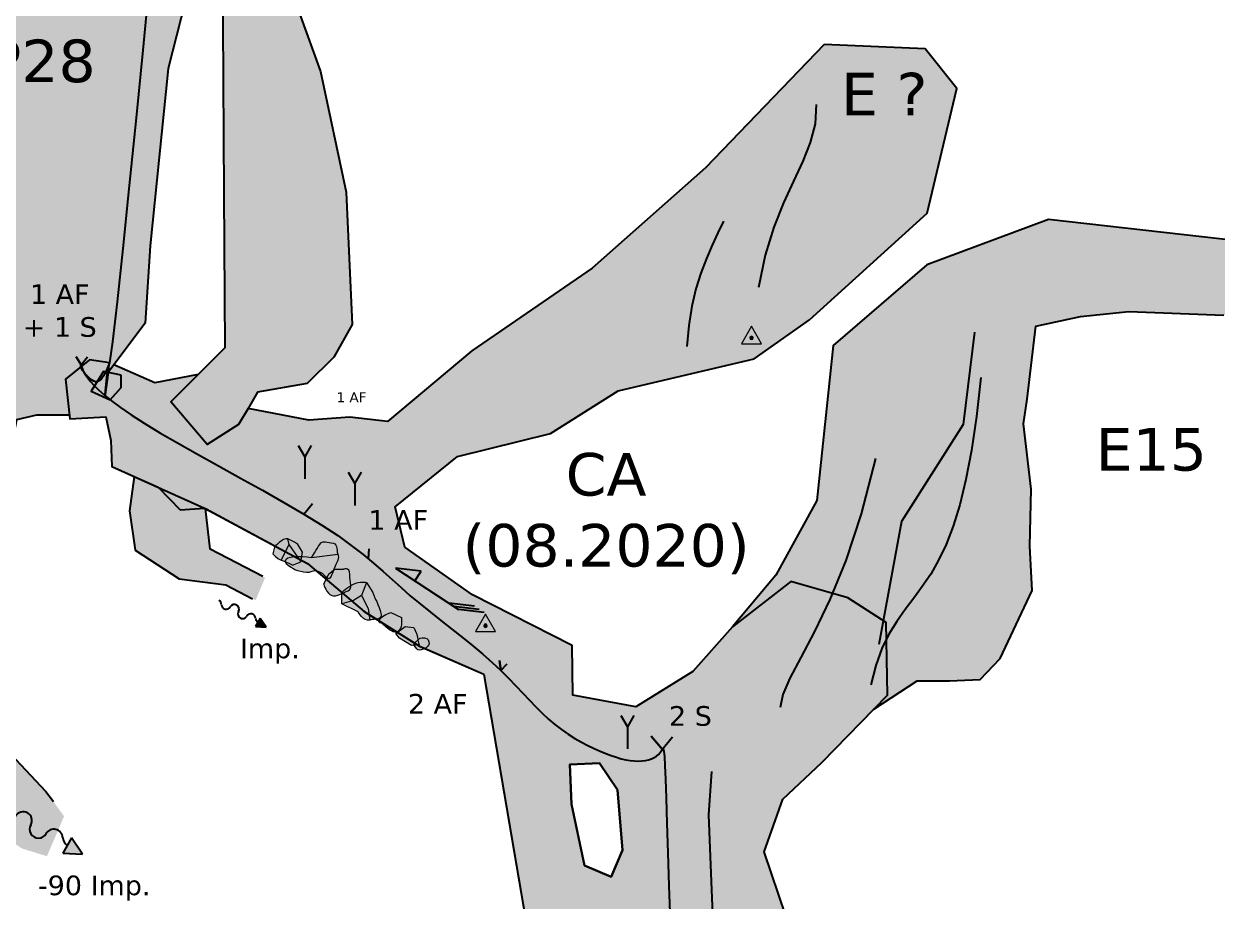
# Model space of a CAD drawing. Header units: metres. Extents: x -1178 to 131, y -250 to 398.
# Drawn here: x -39.07 to -2.65, y -91.82 to -65.03 of the extents above; entities that cross this region are included whole.
import ezdxf

# ---------------------------------------------------------------- set-up
doc = ezdxf.new("R2010")
doc.units = ezdxf.units.M
doc.header["$MEASUREMENT"] = 0
for name, color, linetype in [('Blocs - Actifs', 170, 'Continuous'), ("Blocs - Courant d'air", 204, 'Continuous'), ('Blocs - Echelle', 250, 'Continuous'), ('Topo Dessin - Divers', 92, 'Continuous'), ('Topo Dessin - Galeries', 1, 'Continuous'), ('Topo Dessin - Légendes Grosses', 250, 'Continuous'), ('Topo Dessin - Puits', 248, 'Continuous'), ('Topo Dessin - Spéléothèmes', 26, 'Continuous')]:
    doc.layers.add(name, color=color, linetype=linetype)
doc.layers.add('Topo Dessin - Fond', color=7, linetype='Continuous', true_color=0xdedede)

# ---------------------------------------------------------------- blocks, each defined once
blk = doc.blocks.new('*U146')
at = {"layer": 'Topo Dessin - Spéléothèmes'}
h = blk.add_hatch(color=255, dxfattribs=at)
h.dxf.hatch_style = 2
edge = h.paths.add_edge_path()
edge.add_spline(control_points=[(-0.214, 0.748), (-0.214, 0.748), (-0.856, 0.32), (-0.856, 0.32), (-0.856, 0.32), (-0.963, -0.107), (-0.749, -0.535), (-0.535, -0.963), (-0.214, -1.284), (-0.214, -1.284), (-0.214, -1.284), (0.535, -1.284), (0.535, -1.284), (0.535, -1.284), (1.069, -0.214), (1.069, -0.214), (1.069, -0.214), (1.711, 0.107), (1.604, 0.535), (1.497, 0.963), (1.604, 1.283), (1.284, 1.283), (0.963, 1.283), (0.107, 0.856), (0.107, 0.856), (0.107, 0.856), (-0.214, 0.748), (-0.214, 0.748)], knot_values=[0, 0, 0, 0, 1, 1, 1, 2, 2, 2, 3, 3, 3, 4, 4, 4, 5, 5, 5, 6, 6, 6, 7, 7, 7, 8, 8, 8, 9, 9, 9, 9], degree=3, periodic=0)
at = {"layer": 'Topo Dessin - Spéléothèmes', "lineweight": 5}
for points in [[(-0.856, 0.32), (0, 0), (0.855, 0.428), (1.604, 0.535)], [(0, 0), (0.321, -0.535), (0.535, -1.284)]]:
    blk.add_lwpolyline(points, dxfattribs=at)
at = {"layer": 'Topo Dessin - Spéléothèmes', "lineweight": 9}
blk.add_open_spline([(-0.214, 0.748), (-0.214, 0.748), (-0.856, 0.32), (-0.856, 0.32), (-0.856, 0.32), (-0.963, -0.107), (-0.749, -0.535), (-0.535, -0.963), (-0.214, -1.284), (-0.214, -1.284), (-0.214, -1.284), (0.535, -1.284), (0.535, -1.284), (0.535, -1.284), (1.069, -0.214), (1.069, -0.214), (1.069, -0.214), (1.711, 0.107), (1.604, 0.535), (1.497, 0.963), (1.604, 1.283), (1.284, 1.283), (0.963, 1.283), (0.107, 0.856), (0.107, 0.856), (0.107, 0.856), (-0.214, 0.748), (-0.214, 0.748)], degree=3, knots=[0, 0, 0, 0, 1, 1, 1, 2, 2, 2, 3, 3, 3, 4, 4, 4, 5, 5, 5, 6, 6, 6, 7, 7, 7, 8, 8, 8, 9, 9, 9, 9], dxfattribs=at)
blk = doc.blocks.new('*U143')
at = {"layer": 'Topo Dessin - Spéléothèmes'}
h = blk.add_hatch(color=255, dxfattribs=at)
h.dxf.hatch_style = 2
edge = h.paths.add_edge_path()
edge.add_spline(control_points=[(-0.765, 0.294), (-1.514, 0.401), (-2.476, 0.401), (-2.476, 0.08), (-2.476, -0.241), (-1.941, -0.455), (-1.941, -0.455), (-1.941, -0.455), (-1.942, -0.562), (-1.3, -0.669), (-0.658, -0.775), (-0.765, -0.455), (-0.23, -0.669), (0.304, -0.883), (0.304, -1.524), (0.625, -0.669), (0.946, 0.186), (1.053, 0.187), (0.946, 0.508), (0.839, 0.829), (0.946, 1.257), (0.518, 1.257), (0.091, 1.257), (-0.016, 1.47), (-0.23, 1.149), (-0.444, 0.829), (-0.765, 0.294), (-0.765, 0.294)], knot_values=[0, 0, 0, 0, 1, 1, 1, 2, 2, 2, 3, 3, 3, 4, 4, 4, 5, 5, 5, 6, 6, 6, 7, 7, 7, 8, 8, 8, 9, 9, 9, 9], degree=3, periodic=0)
at = {"layer": 'Topo Dessin - Spéléothèmes', "lineweight": 5}
blk.add_lwpolyline([(-0.765, 0.294), (0.946, 0.508)], dxfattribs=at)
at = {"layer": 'Topo Dessin - Spéléothèmes', "lineweight": 9}
blk.add_open_spline([(-0.765, 0.294), (-1.514, 0.401), (-2.476, 0.401), (-2.476, 0.08), (-2.476, -0.241), (-1.941, -0.455), (-1.941, -0.455), (-1.941, -0.455), (-1.942, -0.562), (-1.3, -0.669), (-0.658, -0.775), (-0.765, -0.455), (-0.23, -0.669), (0.304, -0.883), (0.304, -1.524), (0.625, -0.669), (0.946, 0.186), (1.053, 0.187), (0.946, 0.508), (0.839, 0.829), (0.946, 1.257), (0.518, 1.257), (0.091, 1.257), (-0.016, 1.47), (-0.23, 1.149), (-0.444, 0.829), (-0.765, 0.294), (-0.765, 0.294)], degree=3, knots=[0, 0, 0, 0, 1, 1, 1, 2, 2, 2, 3, 3, 3, 4, 4, 4, 5, 5, 5, 6, 6, 6, 7, 7, 7, 8, 8, 8, 9, 9, 9, 9], dxfattribs=at)
blk = doc.blocks.new('*U141')
at = {"layer": 'Topo Dessin - Spéléothèmes'}
h = blk.add_hatch(color=255, dxfattribs=at)
h.dxf.hatch_style = 2
edge = h.paths.add_edge_path()
edge.add_spline(control_points=[(-0.928, -0.162), (-0.928, -0.162), (-0.393, 0.479), (-0.073, 0.372), (0.248, 0.266), (0.569, 0.051), (0.569, 0.051), (0.569, 0.051), (0.89, -0.483), (0.89, -0.483), (0.89, -0.483), (0.783, -1.125), (0.783, -1.125), (0.783, -1.125), (0.248, -1.339), (0.248, -1.339), (0.248, -1.339), (-0.179, -1.125), (-0.5, -1.018), (-0.821, -0.911), (-1.035, -0.59), (-1.035, -0.59), (-1.035, -0.59), (-0.928, -0.162), (-0.928, -0.162)], knot_values=[0, 0, 0, 0, 1, 1, 1, 2, 2, 2, 3, 3, 3, 4, 4, 4, 5, 5, 5, 6, 6, 6, 7, 7, 7, 8, 8, 8, 8], degree=3, periodic=0)
at = {"layer": 'Topo Dessin - Spéléothèmes', "lineweight": 5}
for points in [[(0, 0), (-0.5, -1.018)], [(-0.094, 0.378), (0, 0), (0.783, -1.125)]]:
    blk.add_lwpolyline(points, dxfattribs=at)
at = {"layer": 'Topo Dessin - Spéléothèmes', "lineweight": 9}
blk.add_open_spline([(-0.928, -0.162), (-0.928, -0.162), (-0.393, 0.479), (-0.073, 0.372), (0.248, 0.266), (0.569, 0.051), (0.569, 0.051), (0.569, 0.051), (0.89, -0.483), (0.89, -0.483), (0.89, -0.483), (0.783, -1.125), (0.783, -1.125), (0.783, -1.125), (0.248, -1.339), (0.248, -1.339), (0.248, -1.339), (-0.179, -1.125), (-0.5, -1.018), (-0.821, -0.911), (-1.035, -0.59), (-1.035, -0.59), (-1.035, -0.59), (-0.928, -0.162), (-0.928, -0.162)], degree=3, knots=[0, 0, 0, 0, 1, 1, 1, 2, 2, 2, 3, 3, 3, 4, 4, 4, 5, 5, 5, 6, 6, 6, 7, 7, 7, 8, 8, 8, 8], dxfattribs=at)
blk = doc.blocks.new('Pierre 020')
at = {"layer": 'Topo Dessin - Spéléothèmes'}
h = blk.add_hatch(color=255, dxfattribs=at)
h.dxf.hatch_style = 2
edge = h.paths.add_edge_path()
edge.add_spline(control_points=[(-0.314, 0.78), (-0.421, 0.886), (0.336, 0.866), (0.336, 0.866), (0.336, 0.866), (0.764, 1.079), (0.764, 0.545), (0.764, 0.01), (0.977, -0.417), (0.657, -0.525), (0.336, -0.632), (-0.092, -0.953), (-0.413, -0.846), (-0.734, -0.738), (-0.948, -0.097), (-0.948, -0.097), (-0.948, -0.097), (-0.627, 0.545), (-0.627, 0.545), (-0.627, 0.545), (-0.314, 0.78), (-0.314, 0.78)], knot_values=[0, 0, 0, 0, 1, 1, 1, 2, 2, 2, 3, 3, 3, 4, 4, 4, 5, 5, 5, 6, 6, 6, 7, 7, 7, 7], degree=3, periodic=0)
at = {"layer": 'Topo Dessin - Spéléothèmes', "lineweight": 9}
blk.add_open_spline([(-0.314, 0.78), (-0.421, 0.886), (0.336, 0.866), (0.336, 0.866), (0.336, 0.866), (0.764, 1.079), (0.764, 0.545), (0.764, 0.01), (0.977, -0.417), (0.657, -0.525), (0.336, -0.632), (-0.092, -0.953), (-0.413, -0.846), (-0.734, -0.738), (-0.948, -0.097), (-0.948, -0.097), (-0.948, -0.097), (-0.627, 0.545), (-0.627, 0.545), (-0.627, 0.545), (-0.314, 0.78), (-0.314, 0.78)], degree=3, knots=[0, 0, 0, 0, 1, 1, 1, 2, 2, 2, 3, 3, 3, 4, 4, 4, 5, 5, 5, 6, 6, 6, 7, 7, 7, 7], dxfattribs=at)
blk = doc.blocks.new('Pierre 022')
at = {"layer": 'Topo Dessin - Spéléothèmes'}
h = blk.add_hatch(color=255, dxfattribs=at)
h.dxf.hatch_style = 2
edge = h.paths.add_edge_path()
edge.add_spline(control_points=[(-0.664, 0.182), (-0.878, -0.887), (-0.45, -0.781), (-0.45, -0.781), (-0.45, -0.781), (-0.45, -0.674), (-0.022, -0.567), (0.406, -0.46), (0.726, -0.246), (0.619, 0.075), (0.513, 0.395), (-0.022, 0.61), (-0.022, 0.61), (-0.022, 0.61), (-0.664, 0.182), (-0.664, 0.182)], knot_values=[0, 0, 0, 0, 1, 1, 1, 2, 2, 2, 3, 3, 3, 4, 4, 4, 5, 5, 5, 5], degree=3, periodic=0)
at = {"layer": 'Topo Dessin - Spéléothèmes', "lineweight": 9}
blk.add_open_spline([(-0.664, 0.182), (-0.878, -0.887), (-0.45, -0.781), (-0.45, -0.781), (-0.45, -0.781), (-0.45, -0.674), (-0.022, -0.567), (0.406, -0.46), (0.726, -0.246), (0.619, 0.075), (0.513, 0.395), (-0.022, 0.61), (-0.022, 0.61), (-0.022, 0.61), (-0.664, 0.182), (-0.664, 0.182)], degree=3, knots=[0, 0, 0, 0, 1, 1, 1, 2, 2, 2, 3, 3, 3, 4, 4, 4, 5, 5, 5, 5], dxfattribs=at)
blk = doc.blocks.new('Pierre 017')
at = {"layer": 'Topo Dessin - Spéléothèmes'}
h = blk.add_hatch(color=255, dxfattribs=at)
h.dxf.hatch_style = 2
edge = h.paths.add_edge_path()
edge.add_spline(control_points=[(-0.176, 0.611), (-0.176, 0.611), (-0.711, -0.138), (-0.711, -0.138), (-0.711, -0.138), (-0.711, -0.673), (-0.711, -0.673), (-0.711, -0.673), (-0.497, -0.566), (-0.176, -0.566), (0.145, -0.566), (0.466, -0.352), (0.466, -0.352), (0.466, -0.352), (0.572, 0.183), (0.572, 0.183), (0.572, 0.183), (0.145, 0.824), (0.145, 0.824), (0.145, 0.824), (-0.176, 0.611), (-0.176, 0.611)], knot_values=[0, 0, 0, 0, 1, 1, 1, 2, 2, 2, 3, 3, 3, 4, 4, 4, 5, 5, 5, 6, 6, 6, 7, 7, 7, 7], degree=3, periodic=0)
at = {"layer": 'Topo Dessin - Spéléothèmes', "lineweight": 9}
blk.add_open_spline([(-0.176, 0.611), (-0.176, 0.611), (-0.711, -0.138), (-0.711, -0.138), (-0.711, -0.138), (-0.711, -0.673), (-0.711, -0.673), (-0.711, -0.673), (-0.497, -0.566), (-0.176, -0.566), (0.145, -0.566), (0.466, -0.352), (0.466, -0.352), (0.466, -0.352), (0.572, 0.183), (0.572, 0.183), (0.572, 0.183), (0.145, 0.824), (0.145, 0.824), (0.145, 0.824), (-0.176, 0.611), (-0.176, 0.611)], degree=3, knots=[0, 0, 0, 0, 1, 1, 1, 2, 2, 2, 3, 3, 3, 4, 4, 4, 5, 5, 5, 6, 6, 6, 7, 7, 7, 7], dxfattribs=at)
blk = doc.blocks.new('Pierre 013')
at = {"layer": 'Topo Dessin - Spéléothèmes'}
h = blk.add_hatch(color=255, dxfattribs=at)
h.dxf.hatch_style = 2
edge = h.paths.add_edge_path()
edge.add_spline(control_points=[(-0.38, 0.71), (-0.38, 0.71), (-1.02, 0.07), (-1.02, 0.07), (-1.02, 0.07), (-1.24, -0.15), (-0.92, -0.47), (-0.6, -0.79), (-0.6, -0.9), (-0.17, -0.79), (0.26, -0.68), (0.47, -0.68), (0.69, -0.36), (0.9, -0.04), (0.9, -0.04), (0.9, -0.04), (0.9, -0.04), (0.9, 0.49), (0.58, 0.71), (0.26, 0.92), (-0.38, 0.71), (-0.38, 0.71)], knot_values=[0, 0, 0, 0, 1, 1, 1, 2, 2, 2, 3, 3, 3, 4, 4, 4, 5, 5, 5, 6, 6, 6, 7, 7, 7, 7], degree=3, periodic=0)
at = {"layer": 'Topo Dessin - Spéléothèmes', "lineweight": 9}
blk.add_open_spline([(-0.38, 0.71), (-0.38, 0.71), (-1.02, 0.07), (-1.02, 0.07), (-1.02, 0.07), (-1.24, -0.15), (-0.92, -0.47), (-0.6, -0.79), (-0.6, -0.9), (-0.17, -0.79), (0.26, -0.68), (0.47, -0.68), (0.69, -0.36), (0.9, -0.04), (0.9, -0.04), (0.9, -0.04), (0.9, -0.04), (0.9, 0.49), (0.58, 0.71), (0.26, 0.92), (-0.38, 0.71), (-0.38, 0.71)], degree=3, knots=[0, 0, 0, 0, 1, 1, 1, 2, 2, 2, 3, 3, 3, 4, 4, 4, 5, 5, 5, 6, 6, 6, 7, 7, 7, 7], dxfattribs=at)
blk = doc.blocks.new('*U149')
at = {"layer": 'Blocs - Actifs'}
h = blk.add_hatch(color=256, dxfattribs=at)
h.dxf.hatch_style = 1
h.paths.add_polyline_path([(4.73, -1), (6.73, 0), (4.73, 1)])
for p, q in [((6.73, 0), (4.73, 1)), ((4.73, 1), (4.73, -1)), ((4.73, -1), (6.73, 0))]:
    blk.add_line(p, q, dxfattribs=at)
for centre, radius, start, end in [((4.94, 1.35), 1.36, 217.1795, 261.2635), ((-4.73, -1), 1, 28.4711, 90.005)]:
    blk.add_arc(centre, radius, start, end, dxfattribs=at)
for centre, major_axis, ratio, start_param, end_param in [((-1, 0), (0, -1), 0.999831, 7.853982, 10.99523), ((3, 0), (0, -1), 0.999914, 2.121384, 4.712733), ((-3, 0), (0, 1), 1, 8.404856, 10.995574), ((1, 0), (1, 0), 0.999967, 3.141363, 6.283185)]:
    blk.add_ellipse(centre, major_axis=major_axis, ratio=ratio, start_param=start_param, end_param=end_param, dxfattribs=at)
blk = doc.blocks.new('*U150')
at = {"layer": 'Blocs - Actifs'}
h = blk.add_hatch(color=256, dxfattribs=at)
h.dxf.hatch_style = 1
h.paths.add_polyline_path([(4.73, -1), (6.73, 0), (4.73, 1)])
for p, q in [((6.73, 0), (4.73, 1)), ((4.73, 1), (4.73, -1)), ((4.73, -1), (6.73, 0))]:
    blk.add_line(p, q, dxfattribs=at)
for centre, radius, start, end in [((4.94, 1.35), 1.36, 217.1795, 261.2635), ((-4.73, -1), 1, 28.4711, 90.005)]:
    blk.add_arc(centre, radius, start, end, dxfattribs=at)
for centre, major_axis, ratio, start_param, end_param in [((-1, 0), (0, -1), 0.999831, 7.853982, 10.99523), ((3, 0), (0, -1), 0.999914, 2.121384, 4.712733), ((-3, 0), (0, 1), 1, 8.404856, 10.995574), ((1, 0), (1, 0), 0.999967, 3.141363, 6.283185)]:
    blk.add_ellipse(centre, major_axis=major_axis, ratio=ratio, start_param=start_param, end_param=end_param, dxfattribs=at)
blk = doc.blocks.new('CA 003')
at = {"layer": "Blocs - Courant d'air"}
h = blk.add_hatch(color=256, dxfattribs=at)
h.dxf.hatch_style = 1
h.paths.add_polyline_path([(1, 0.5), (0, 0), (1, 0)])
for p, q in [((1, 0.5), (0, 0)), ((0, 0), (3.25, 0)), ((0, 0), (1, 0)), ((1, 0), (1, 0.5)), ((3.75, 0.5), (2.75, 0)), ((3, 0), (4, 0.5)), ((4.25, 0.5), (3.25, 0))]:
    blk.add_line(p, q, dxfattribs=at)
blk = doc.blocks.new('*U156')
at = {"layer": 'Topo Dessin - Divers'}
h = blk.add_hatch(color=256, dxfattribs=at)
h.dxf.hatch_style = 2
edge = h.paths.add_edge_path()
edge.add_spline(control_points=[(0.25, 0), (0.25, -0.14), (0.14, -0.25), (0, -0.25), (-0.14, -0.25), (-0.25, -0.14), (-0.25, 0), (-0.25, 0.14), (-0.14, 0.25), (0, 0.25), (0.14, 0.25), (0.25, 0.14), (0.25, 0)], knot_values=[0, 0, 0, 0, 1, 1, 1, 2, 2, 2, 3, 3, 3, 4, 4, 4, 4], degree=3, periodic=0)
at = {"layer": 'Topo Dessin - Divers', "lineweight": 5}
blk.add_lwpolyline([(-1.5, -0.87), (1.5, -0.87), (0, 1.73), (-1.5, -0.87)], dxfattribs=at)
blk.add_open_spline([(0.25, 0), (0.25, -0.14), (0.14, -0.25), (0, -0.25), (-0.14, -0.25), (-0.25, -0.14), (-0.25, 0), (-0.25, 0.14), (-0.14, 0.25), (0, 0.25), (0.14, 0.25), (0.25, 0.14), (0.25, 0)], degree=3, knots=[0, 0, 0, 0, 1, 1, 1, 2, 2, 2, 3, 3, 3, 4, 4, 4, 4], dxfattribs=at)
blk = doc.blocks.new('*U160')
at = {"layer": 'Topo Dessin - Divers'}
h = blk.add_hatch(color=256, dxfattribs=at)
h.dxf.hatch_style = 2
edge = h.paths.add_edge_path()
edge.add_spline(control_points=[(0.25, 0), (0.25, -0.14), (0.14, -0.25), (0, -0.25), (-0.14, -0.25), (-0.25, -0.14), (-0.25, 0), (-0.25, 0.14), (-0.14, 0.25), (0, 0.25), (0.14, 0.25), (0.25, 0.14), (0.25, 0)], knot_values=[0, 0, 0, 0, 1, 1, 1, 2, 2, 2, 3, 3, 3, 4, 4, 4, 4], degree=3, periodic=0)
at = {"layer": 'Topo Dessin - Divers', "lineweight": 5}
blk.add_lwpolyline([(-1.5, -0.87), (1.5, -0.87), (0, 1.73), (-1.5, -0.87)], dxfattribs=at)
blk.add_open_spline([(0.25, 0), (0.25, -0.14), (0.14, -0.25), (0, -0.25), (-0.14, -0.25), (-0.25, -0.14), (-0.25, 0), (-0.25, 0.14), (-0.14, 0.25), (0, 0.25), (0.14, 0.25), (0.25, 0.14), (0.25, 0)], degree=3, knots=[0, 0, 0, 0, 1, 1, 1, 2, 2, 2, 3, 3, 3, 4, 4, 4, 4], dxfattribs=at)
blk = doc.blocks.new('*U161')
at = {"layer": 'Topo Dessin - Spéléothèmes'}
for p, q in [((-0.8, 1.38), (0, 0)), ((0.79, 1.38), (0, 0.01)), ((0, 0), (0, -2.68))]:
    blk.add_line(p, q, dxfattribs=at)
blk = doc.blocks.new('*U162')
at = {"layer": 'Topo Dessin - Spéléothèmes'}
for p, q in [((-0.8, 1.38), (0, 0)), ((0.79, 1.38), (0, 0.01)), ((0, 0), (0, -2.68))]:
    blk.add_line(p, q, dxfattribs=at)
blk = doc.blocks.new('*U163')
at = {"layer": 'Topo Dessin - Spéléothèmes'}
for p, q in [((-0.8, 1.38), (0, 0)), ((0.79, 1.38), (0, 0.01)), ((0, 0), (0, -2.68))]:
    blk.add_line(p, q, dxfattribs=at)

msp = doc.modelspace()

# ---------------------------------------------------------------- hatches: boundary and pattern name
at = {"layer": 'Topo Dessin - Fond'}
h = msp.add_hatch(color=256, dxfattribs=at)
h.dxf.hatch_style = 1
h.paths.add_polyline_path([(-31.585, -58.944), (-31.465, -57.213), (-31.32, -55.941), (-30.556, -55.505), (-28.045, -55.518), (-25.827, -54.592), (-24.827, -53.883), (-24.845, -51.975), (-24.7, -50.176), (-24.591, -49.249), (-24.172, -48.631), (-23.391, -47.431), (-23.045, -46.723), (-23.179, -46.293), (-23.644, -46.206), (-24.343, -46.875), (-25.564, -48.416), (-27.775, -48.939), (-29.957, -49.753), (-31.79, -52.341), (-32.284, -55.743), (-33.04, -55.918), (-33.768, -53.417), (-34.262, -49.317), (-36.502, -49.463), (-36.298, -51.614), (-36.938, -56.412), (-37.084, -59.853), (-37.956, -65.668), (-40.778, -72.356), (-42.96, -73.752), (-44.734, -73.054), (-45.432, -70.757), (-43.716, -67.675), (-44.182, -62.383), (-48.254, -62.586), (-48.487, -64.912), (-49.65, -72.589), (-49.447, -80.477), (-47.265, -83.559), (-46.131, -83.123), (-46.713, -80.767), (-45.142, -81.872), (-44.298, -83.733), (-42.495, -86.292), (-41.593, -88.589), (-39.12, -90.217), (-38.364, -90.45), (-37.84, -89.229), (-38.393, -88.473), (-39.324, -87.484), (-40.458, -86.292), (-40.604, -85.565), (-40.255, -82.134), (-39.293, -77.123), (-38.682, -76.977), (-36.646, -76.977), (-36.529, -75.727), (-35.367, -74.168), (-35.209, -71.806), (-34.667, -66.393), (-33.766, -62.875), (-33.3, -60.083), (-33.009, -60.171), (-32.98, -64.997), (-32.951, -70.202), (-32.922, -74.913), (-34.58, -76.57), (-33.475, -77.879), (-32.515, -77.268), (-31.933, -76.279), (-30.42, -76.018), (-29.606, -75.204), (-29.044, -74.214), (-29.226, -70.167), (-30.01, -66.485), (-31.293, -62.933)])
h = msp.add_hatch(color=256, dxfattribs=at)
h.dxf.hatch_style = 1
h.paths.add_polyline_path([(-36.938, -56.412), (-37.056, -59.208), (-36.462, -60.775), (-36.415, -67.141), (-37.492, -70.044), (-39.646, -72.056), (-40.864, -73.273), (-40.979, -72.485), (-42.96, -73.752), (-44.734, -73.054), (-45.432, -70.757), (-43.716, -67.675), (-44.182, -62.383), (-48.254, -62.586), (-48.487, -64.912), (-49.65, -72.589), (-49.447, -80.477), (-47.265, -83.559), (-46.131, -83.123), (-46.713, -80.767), (-45.142, -81.872), (-44.298, -83.733), (-42.495, -86.292), (-41.593, -88.589), (-39.12, -90.217), (-38.364, -90.45), (-37.84, -89.229), (-38.393, -88.473), (-39.324, -87.484), (-40.458, -86.292), (-40.604, -85.565), (-40.255, -82.134), (-39.293, -77.123), (-38.682, -76.977), (-36.646, -76.977), (-36.529, -75.727), (-35.367, -74.168), (-35.209, -71.806), (-34.667, -66.393), (-33.766, -62.875), (-33.3, -60.083), (-33.009, -60.171), (-32.98, -64.997), (-32.951, -70.202), (-32.922, -74.913), (-34.58, -76.57), (-33.475, -77.879), (-32.515, -77.268), (-31.933, -76.279), (-30.42, -76.018), (-29.606, -75.204), (-29.044, -74.214), (-29.226, -70.167), (-30.01, -66.485), (-31.293, -62.933), (-31.585, -58.944), (-31.465, -57.213), (-31.32, -55.941), (-30.556, -55.505), (-28.045, -55.518), (-25.827, -54.592), (-24.827, -53.883), (-24.845, -51.975), (-24.7, -50.176), (-24.591, -49.249), (-24.172, -48.631), (-23.391, -47.431), (-23.045, -46.723), (-23.179, -46.293), (-23.644, -46.206), (-24.343, -46.875), (-25.564, -48.416), (-27.775, -48.939), (-29.957, -49.753), (-31.79, -52.341), (-32.284, -55.743), (-33.04, -55.918), (-33.768, -53.417), (-34.262, -49.317), (-36.502, -49.463), (-36.298, -51.614)])
h = msp.add_hatch(color=256, dxfattribs=at)
h.dxf.hatch_style = 1
h.paths.add_polyline_path([(-37.492, -58.06), (-38.101, -55.158), (-38.85, -52.49), (-38.816, -50.493), (-42.914, -49.819), (-43.205, -52.256), (-41.332, -59.464), (-41.473, -69.107), (-40.979, -72.485), (-40.778, -72.356), (-37.956, -65.668), (-37.084, -59.853), (-37.056, -59.208)])
h = msp.add_hatch(color=256, dxfattribs=at)
h.dxf.hatch_style = 1
h.paths.add_polyline_path([(9.611, -65.419), (10.97, -64.928), (14.028, -63.834), (16.633, -63.532), (19.918, -63.155), (21.692, -62.249), (21.541, -60.551), (20.56, -59.155), (17.615, -59.57), (12.707, -59.57), (9.044, -59.834), (7.194, -60.174), (6.401, -62.551), (5.722, -64.664), (2.739, -64.89), (0.677, -64.738), (-0.75, -64.52), (-2.347, -65.221), (-1.792, -67.381), (2.346, -67.591), (5.902, -68.001), (4.891, -71.607), (2.89, -71.682), (-0.772, -71.795), (-7.795, -71.003), (-11.503, -72.391), (-14.365, -74.851), (-14.861, -79.587), (-16.117, -81.867), (-17.441, -83.443), (-15.656, -82.056), (-13.918, -82.56), (-12.75, -83.308), (-12.705, -85.535), (-13.125, -85.964), (-11.801, -85.094), (-10.819, -85.094), (-9.875, -85.056), (-9.271, -84.414), (-8.289, -82.339), (-8.365, -80.981), (-8.327, -79.245), (-8.554, -77.245), (-8.44, -76.491), (-8.176, -74.265), (-6.817, -73.963), (-5.344, -73.812), (-2.437, -73.925), (-0.927, -73.548), (7.87, -73.435), (8.814, -72.416), (9.532, -71.397), (9.683, -69.699), (9.683, -68.115)])
h = msp.add_hatch(color=256, dxfattribs=at)
h.dxf.hatch_style = 1
h.paths.add_polyline_path([(-6.623, -113.14), (-5.667, -108.588), (-5.442, -104.598), (-5.296, -101.423), (-5.274, -100.945), (-8.591, -100.72), (-9.659, -105.216), (-10.502, -110.386), (-11.458, -111.06), (-11.964, -108.026), (-12.695, -103.699), (-11.008, -98.023), (-10.945, -95.885), (-10.921, -95.072), (-11.956, -94.764), (-12.725, -97.568), (-12.835, -98.801), (-14.091, -98.251), (-14.996, -94.629), (-15.811, -92.273), (-16.472, -90.313), (-15.899, -88.706), (-14.709, -87.583), (-13.125, -85.964), (-12.705, -85.535), (-12.75, -83.308), (-13.918, -82.56), (-15.656, -82.056), (-17.441, -83.443), (-18.652, -84.808), (-20.393, -85.887), (-22.309, -85.535), (-22.334, -84.01), (-25.374, -82.469), (-27.444, -81.015), (-27.731, -79.782), (-25.836, -78.241), (-22.995, -77.536), (-20.924, -76.237), (-16.782, -75.26), (-15.086, -74.071), (-11.495, -70.812), (-10.592, -67.003), (-11.561, -65.792), (-14.645, -65.66), (-18.258, -69.425), (-21.717, -72.486), (-25.396, -75.018), (-27.973, -77.176), (-29.119, -77.044), (-30.37, -77.13), (-32.224, -76.774), (-32.515, -77.268), (-33.475, -77.879), (-34.58, -76.57), (-33.751, -75.741), (-35.069, -75.997), (-36.318, -75.444), (-36.49, -75.674), (-36.102, -75.757), (-36.102, -76.136), (-36.438, -76.516), (-37.014, -76.245), (-36.639, -75.643), (-36.492, -75.674), (-36.452, -75.384), (-37.068, -75.294), (-37.799, -75.877), (-37.66, -77.094), (-36.562, -77.028), (-36.409, -77.753), (-36.387, -78.543), (-35.696, -78.853), (-33.524, -79.83), (-33.524, -79.833), (-31.45, -80.948), (-30.413, -81.507), (-28.678, -82.978), (-26.987, -84.031), (-25.032, -84.887), (-23.949, -91.225), (-23.133, -95.998), (-22.696, -101.599), (-19.096, -103.071), (-18.951, -104.779), (-17.167, -104.856), (-16.257, -114.04), (-15.156, -118.817), (-12.635, -119.447), (-12.365, -121.16), (-12.145, -122.553), (-10.917, -124.365), (-10.888, -125.643), (-10.568, -127.009), (-9.929, -128.025), (-8.546, -128.211), (-8.31, -130.392), (-6.004, -131.123), (-5.217, -129.212), (-5.698, -127.804), (-5.679, -127.812), (-5.684, -127.799), (-6.904, -124.098)])
h.paths.add_polyline_path([(-21.143, -91.083), (-21.958, -90.731), (-22.355, -88.859), (-22.399, -87.648), (-21.496, -87.604), (-20.945, -88.419), (-20.791, -90.268)], flags=16)
h = msp.add_hatch(color=256, dxfattribs=at)
h.dxf.hatch_style = 1
h.paths.add_polyline_path([(-36.102, -75.757), (-36.639, -75.643), (-37.014, -76.245), (-36.438, -76.516), (-36.102, -76.136)])
h = msp.add_hatch(color=256, dxfattribs=at)
h.dxf.hatch_style = 1
h.paths.add_polyline_path([(-34.326, -81.982), (-32.906, -82.163), (-31.996, -82.636), (-31.705, -81.945), (-33.38, -81.072), (-33.524, -79.833), (-33.554, -79.816), (-35.696, -78.853), (-35.84, -79.904), (-35.673, -81.108)])

# ---------------------------------------------------------------- linework, layer by layer
at = {"layer": 'Topo Dessin - Divers'}
for p, q in [((-37.322, -75.448), (-37.468, -75.203)), ((-37.468, -75.203), (-37.322, -75.448)), ((-37.322, -75.448), (-37.124, -75.203)), ((-30.523, -80.002), (-30.254, -79.676)), ((-28.552, -81.367), (-28.526, -81.063)), ((-24.514, -84.777), (-24.549, -84.47)), ((-24.549, -84.47), (-24.514, -84.777)), ((-24.514, -84.777), (-24.312, -84.577)), ((-19.576, -87.187), (-19.923, -86.781)), ((-19.923, -86.781), (-19.576, -87.187)), ((-19.591, -87.205), (-19.27, -86.8))]:
    msp.add_line(p, q, dxfattribs=at)
for points in [[(-35.253, -63.896), (-35.44, -65.83), (-35.644, -67.9), (-35.85, -69.966), (-36.047, -71.887), (-36.222, -73.524), (-36.361, -74.736), (-36.452, -75.384)], [(-36.452, -75.384), (-36.546, -75.605), (-36.63, -75.765), (-36.703, -75.873), (-36.769, -75.936), (-36.827, -75.963), (-36.881, -75.963), (-36.931, -75.943), (-36.979, -75.912), (-37.026, -75.877), (-37.072, -75.839), (-37.116, -75.8), (-37.157, -75.76), (-37.195, -75.72), (-37.229, -75.679), (-37.258, -75.639), (-37.282, -75.601), (-37.3, -75.564), (-37.313, -75.531), (-37.321, -75.502), (-37.326, -75.478), (-37.327, -75.46), (-37.326, -75.45), (-37.322, -75.448), (-37.318, -75.456), (-37.313, -75.476), (-37.305, -75.506), (-37.291, -75.548), (-37.268, -75.602), (-37.233, -75.669), (-37.184, -75.749), (-37.119, -75.843), (-37.033, -75.95), (-36.924, -76.072), (-36.786, -76.21), (-36.61, -76.367), (-36.39, -76.546), (-36.119, -76.747), (-35.788, -76.974), (-35.392, -77.229), (-34.922, -77.515), (-34.376, -77.83), (-33.77, -78.171), (-33.123, -78.53), (-32.455, -78.9), (-31.785, -79.273), (-31.135, -79.643), (-30.523, -80.002), (-29.969, -80.343), (-29.489, -80.66), (-29.074, -80.957), (-28.712, -81.235), (-28.392, -81.499), (-28.1, -81.754), (-27.825, -82.002), (-27.553, -82.247), (-27.272, -82.493), (-26.974, -82.744), (-26.66, -82.998), (-26.336, -83.255), (-26.009, -83.512), (-25.683, -83.77), (-25.366, -84.027), (-25.061, -84.281), (-24.776, -84.531), (-24.514, -84.777), (-24.272, -85.017), (-24.049, -85.249), (-23.838, -85.473), (-23.638, -85.688), (-23.444, -85.892), (-23.251, -86.085), (-23.058, -86.265), (-22.86, -86.431), (-22.658, -86.583), (-22.455, -86.723), (-22.253, -86.85), (-22.052, -86.965), (-21.855, -87.069), (-21.664, -87.162), (-21.48, -87.243), (-21.306, -87.315), (-21.141, -87.377), (-20.984, -87.429), (-20.835, -87.471), (-20.695, -87.503), (-20.562, -87.526), (-20.436, -87.54), (-20.317, -87.544), (-20.204, -87.54), (-20.098, -87.527), (-20, -87.505), (-19.911, -87.476), (-19.83, -87.438), (-19.758, -87.394), (-19.697, -87.342), (-19.646, -87.284), (-19.606, -87.223), (-19.576, -87.18), (-19.552, -87.18), (-19.533, -87.247), (-19.518, -87.406), (-19.503, -87.681), (-19.486, -88.097), (-19.466, -88.678), (-19.441, -89.437), (-19.412, -90.344), (-19.379, -91.356), (-19.343, -92.43)]]:
    msp.add_lwpolyline(points, dxfattribs=at)
at = {"layer": 'Topo Dessin - Fond'}
for points in [[(-15.811, -92.273), (-16.472, -90.313), (-15.899, -88.706), (-14.709, -87.583), (-12.705, -85.535), (-12.75, -83.308), (-13.918, -82.56), (-15.656, -82.056), (-17.441, -83.443), (-18.652, -84.808), (-20.393, -85.887), (-22.309, -85.535), (-22.334, -84.01), (-25.374, -82.469), (-27.444, -81.015), (-27.731, -79.782), (-25.836, -78.241), (-22.995, -77.536), (-20.924, -76.237), (-16.782, -75.26), (-15.086, -74.071), (-11.495, -70.812), (-10.592, -67.003), (-11.561, -65.792), (-14.645, -65.66), (-18.258, -69.425), (-21.717, -72.486), (-25.396, -75.018), (-27.973, -77.176), (-29.119, -77.044), (-30.37, -77.13), (-32.224, -76.774), (-32.515, -77.268), (-33.475, -77.879), (-34.58, -76.57), (-33.751, -75.741), (-35.069, -75.997), (-36.318, -75.444), (-36.493, -75.678), (-36.587, -76.352), (-36.529, -75.727), (-36.493, -75.678), (-36.452, -75.384), (-37.068, -75.294), (-37.799, -75.877), (-37.66, -77.094), (-36.562, -77.028), (-36.409, -77.753), (-36.387, -78.543), (-33.554, -79.816), (-30.413, -81.507), (-30.413, -81.507), (-28.678, -82.978), (-26.987, -84.031), (-25.032, -84.887), (-23.133, -95.998)], [(-15.811, -92.273), (-16.472, -90.313), (-15.899, -88.706), (-14.709, -87.583), (-12.705, -85.535), (-12.75, -83.308), (-13.918, -82.56), (-15.656, -82.056), (-17.441, -83.443), (-18.652, -84.808), (-20.393, -85.887), (-22.309, -85.535), (-22.334, -84.01), (-25.374, -82.469), (-27.444, -81.015), (-27.731, -79.782), (-25.836, -78.241), (-22.995, -77.536), (-20.924, -76.237), (-16.782, -75.26), (-15.086, -74.071), (-11.495, -70.812), (-10.592, -67.003), (-11.561, -65.792), (-14.645, -65.66), (-18.258, -69.425), (-21.717, -72.486), (-25.396, -75.018), (-27.973, -77.176), (-29.119, -77.044), (-30.37, -77.13), (-32.224, -76.774), (-32.515, -77.268), (-33.475, -77.879), (-34.58, -76.57), (-33.751, -75.741), (-35.069, -75.997), (-36.318, -75.444), (-36.493, -75.678), (-36.592, -76.382), (-36.61, -76.367), (-36.61, -76.367), (-36.786, -76.21), (-36.924, -76.072), (-37.033, -75.95), (-37.119, -75.843), (-37.184, -75.749), (-37.219, -75.692), (-37.273, -75.619), (-37.308, -75.549), (-37.323, -75.497), (-37.799, -75.877), (-37.66, -77.094), (-36.562, -77.028), (-36.409, -77.753), (-36.387, -78.543), (-33.554, -79.816), (-30.413, -81.507), (-28.678, -82.978), (-26.987, -84.031), (-25.032, -84.887), (-23.133, -95.998)], [(-10.054, -74.45), (-10.4, -77.266), (-12.279, -80.23), (-12.971, -83.984)]]:
    msp.add_lwpolyline(points, dxfattribs=at)
for points in [[(-36.102, -75.757), (-36.639, -75.643), (-37.014, -76.245), (-36.438, -76.516), (-36.102, -76.136)], [(-22.399, -87.648), (-21.496, -87.604), (-20.945, -88.419), (-20.791, -90.268), (-21.143, -91.083), (-21.958, -90.731), (-22.355, -88.859), (-22.399, -87.648)], [(-21.143, -91.083), (-21.958, -90.731), (-22.355, -88.859), (-22.399, -87.648), (-21.496, -87.604), (-20.945, -88.419), (-20.791, -90.268), (-21.143, -91.083)], [(-21.143, -91.083), (-21.958, -90.731), (-22.355, -88.859), (-22.399, -87.648), (-21.496, -87.604), (-20.945, -88.419), (-20.791, -90.268), (-21.143, -91.083)]]:
    msp.add_lwpolyline(points, close=True, dxfattribs=at)
at = {"layer": 'Topo Dessin - Galeries'}
for points in [[(-23.223, -47.088), (-23.391, -47.431), (-24.172, -48.631), (-24.591, -49.249), (-24.7, -50.176), (-24.845, -51.975), (-24.827, -53.883), (-25.827, -54.592), (-28.045, -55.518), (-30.556, -55.505), (-31.32, -55.941), (-31.465, -57.213), (-31.585, -58.944), (-31.293, -62.933), (-30.01, -66.485), (-29.226, -70.167), (-29.044, -74.214), (-29.606, -75.204), (-30.42, -76.018), (-31.933, -76.279), (-32.224, -76.774)], [(-33.751, -75.741), (-32.922, -74.913), (-32.951, -70.202), (-32.98, -64.997), (-33.009, -60.171), (-33.3, -60.083), (-33.766, -62.875), (-34.667, -66.393), (-35.209, -71.806), (-35.367, -74.168), (-36.318, -75.444)], [(-17.441, -83.443), (-18.652, -84.808), (-20.393, -85.887), (-22.309, -85.535), (-22.334, -84.01), (-25.374, -82.469), (-27.444, -81.015), (-27.731, -79.782), (-25.836, -78.241), (-22.995, -77.536), (-20.924, -76.237), (-16.782, -75.26), (-15.086, -74.071), (-11.495, -70.812), (-10.602, -67.043)], [(-16.452, -67.542), (-18.258, -69.425), (-21.717, -72.486), (-25.396, -75.018), (-27.973, -77.176), (-29.119, -77.044), (-30.37, -77.13), (-32.224, -76.774)], [(2.54, -67.613), (5.902, -68.001), (4.891, -71.607), (2.89, -71.682), (-0.772, -71.795), (-7.795, -71.003), (-11.503, -72.391), (-14.365, -74.851), (-14.861, -79.587), (-16.117, -81.867), (-17.441, -83.443)], [(-13.125, -85.964), (-11.801, -85.094), (-10.819, -85.094), (-9.875, -85.056), (-9.271, -84.414), (-8.289, -82.339), (-8.365, -80.981), (-8.327, -79.245), (-8.554, -77.245), (-8.44, -76.491), (-8.176, -74.265), (-6.817, -73.963), (-5.344, -73.812), (-2.437, -73.925)], [(-33.751, -75.741), (-35.069, -75.997), (-36.318, -75.444)], [(-37.676, -76.977), (-38.682, -76.977), (-39.293, -77.123), (-40.255, -82.134), (-40.604, -85.565), (-40.458, -86.292), (-39.324, -87.484), (-38.393, -88.473), (-38.166, -88.783)], [(-37.674, -76.977), (-37.66, -77.094), (-36.562, -77.028), (-36.409, -77.753), (-36.387, -78.543), (-35.696, -78.853)], [(-35.696, -78.853), (-35.84, -79.904), (-35.673, -81.108), (-34.326, -81.982), (-32.906, -82.163), (-32.092, -82.587)], [(-33.524, -79.833), (-31.45, -80.948)], [(-31.769, -81.912), (-33.38, -81.072), (-33.524, -79.833)], [(-26.891, -84.073), (-25.032, -84.887), (-23.949, -91.225)], [(-12.145, -95.453), (-12.725, -97.568), (-12.835, -98.801), (-14.091, -98.251), (-14.996, -94.629), (-15.811, -92.273), (-16.472, -90.313), (-15.899, -88.706), (-14.709, -87.583), (-13.125, -85.964)]]:
    msp.add_lwpolyline(points, dxfattribs=at)
msp.add_lwpolyline([(-21.496, -87.604), (-22.399, -87.648), (-22.355, -88.859), (-21.958, -90.731), (-21.143, -91.083), (-20.791, -90.268), (-20.945, -88.419)], close=True, dxfattribs=at)
at = {"layer": 'Topo Dessin - Puits'}
for points in [[(-14.883, -67.496), (-14.92, -68.081), (-15.067, -68.649), (-15.296, -69.224), (-15.577, -69.831), (-15.882, -70.495), (-16.181, -71.242), (-16.445, -72.097), (-16.645, -73.084)], [(-17.717, -71.056), (-17.883, -71.41), (-18.058, -71.788), (-18.233, -72.196), (-18.402, -72.639), (-18.554, -73.124), (-18.681, -73.656), (-18.775, -74.24), (-18.828, -74.883)], [(-9.857, -75.833), (-9.994, -77.026), (-10.148, -78.06), (-10.318, -78.95), (-10.502, -79.714), (-10.702, -80.368), (-10.917, -80.929), (-11.146, -81.412), (-11.389, -81.835), (-11.645, -82.215), (-11.908, -82.569), (-12.17, -82.917), (-12.424, -83.277), (-12.663, -83.669), (-12.88, -84.11), (-13.068, -84.621), (-13.218, -85.219)], [(-13.07, -78.303), (-13.507, -79.996), (-13.984, -81.423), (-14.471, -82.612), (-14.936, -83.589), (-15.35, -84.381), (-15.684, -85.014), (-15.906, -85.515), (-15.986, -85.911)], [(-35.696, -78.853), (-34.97, -79.18), (-34.97, -79.18), (-34.296, -79.867), (-33.554, -79.816), (-33.524, -79.833)], [(-18.076, -87.863), (-18.172, -89.183), (-17.98, -94.007), (-17.523, -98.782)]]:
    msp.add_lwpolyline(points, dxfattribs=at)

# ---------------------------------------------------------------- block references
at = {"layer": 'Blocs - Actifs', "rotation": 330.544555819969}
for name, p, xscale, yscale, zscale in [('*U150', (-32.517, -82.976), 0.1444716562244803, 0.1444716562244803, 0.1444716562244803), ('*U149', (-38.856, -89.494), 0.2688608020178491, 0.2688608020178491, 0.2688608020178491)]:
    msp.add_blockref(name, p, dxfattribs=dict(at, xscale=xscale, yscale=yscale, zscale=zscale))
at = {"layer": "Blocs - Courant d'air", "xscale": 0.7067760978727633, "yscale": 0.7067760978727633, "zscale": 0.7067760978727633, "rotation": 326.615560547242}
msp.add_blockref('CA 003', (-27.722, -81.649), dxfattribs=at)
at = {"layer": 'Blocs - Echelle'}
for name, p, xscale, yscale, zscale in [('*U161', (-30.495, -78.257), 0.2504667355866692, 0.2504667355866692, 0.2504667355866692), ('*U162', (-28.969, -79.064), 0.2504667355866692, 0.2504667355866692, 0.2504667355866692), ('*U141', (-30.981, -80.935), 0.4664165647786666, 0.4664165647786666, 0.4664165647786666), ('*U143', (-29.927, -81.462), 0.4664165647786666, 0.4664165647786666, 0.4664165647786666), ('Pierre 020', (-29.479, -82.096), 0.4664165647786666, 0.4664165647786666, 0.4664165647786666), ('Pierre 013', (-26.906, -83.961), 0.2303453968706995, 0.2303453968706995, 0.2303453968706995), ('*U163', (-20.644, -86.498), 0.2504667355866692, 0.2504667355866692, 0.2504667355866692)]:
    msp.add_blockref(name, p, dxfattribs=dict(at, xscale=xscale, yscale=yscale, zscale=zscale))
at = {"layer": 'Blocs - Echelle', "xscale": 0.4664165647786666, "yscale": 0.4664165647786666, "zscale": 0.4664165647786666}
for name, p, rotation in [('*U146', (-28.761, -82.491), 270), ('Pierre 022', (-27.784, -83.317), 300.4625907271068), ('Pierre 017', (-27.326, -83.69), 93.9318780206666)]:
    msp.add_blockref(name, p, dxfattribs=dict(at, rotation=rotation))
at = {"layer": 'Topo Dessin - Divers', "xscale": 0.2057363191843554, "yscale": 0.2057363191843554, "zscale": 0.2057363191843554}
for name, p in [('*U160', (-16.858, -74.622)), ('*U156', (-24.978, -83.409))]:
    msp.add_blockref(name, p, dxfattribs=at)

# ---------------------------------------------------------------- texts
at = {"layer": 'Topo Dessin - Légendes Grosses', "linetype": 'Continuous', "attachment_point": 1}
for s, width, gutter_width, heights, insert, char_height in [('\\pxqc;{\\fVerdana|b0|i0|c0|p34;P28}', 2.4793, 12.5, [0], (-39.788, -65.51), 1.3), ('\\pxqc;{\\fVerdana|b0|i0|c0|p34;E ?}', 3.44203, 12.5, [0], (-14.527, -66.525), 1.3), ('\\pxqc;{\\fVerdana|b0|i0|c0|p34; 1 AF  + 1 S}', 2.77331, 12.5, [0], (-39.36, -72.986), 0.6), ('\\pxqc;{\\fVerdana|b0|i0|c0|p34; 1 AF}', 1.2009, 12.5, [0], (-29.733, -76.284), 0.3), ('\\pxqc;{\\fVerdana|b0|i0|c0|p34;E15}', 5.37402, 12.5, [1.853], (-7.342, -77.372), 1.3), ('\\A1;\\pxqc;{\\fVerdana|b0|i0|c0|p34;CA \\P(08.2020)}', 8.93499, 0, [4.902], (-25.764, -78.135), 1.3), ('\\pxqc;{\\fVerdana|b0|i0|c0|p34; 1 AF}', 2.34962, 12.5, [0], (-28.945, -79.88), 0.6), ('\\pxqc;{\\fVerdana|b0|i0|c0|p34;Imp.}', 3.04588, 12.5, [0], (-33.082, -83.803), 0.6), ('\\pxqc;{\\fVerdana|b0|i0|c0|p34; 2 AF}', 2.59663, 12.5, [0], (-27.865, -85.494), 0.6), ('\\pxqc;{\\fVerdana|b0|i0|c0|p34; 2 S}', 1.96047, 12.5, [0], (-19.834, -85.866), 0.6), ('\\pxqc;{\\fVerdana|b0|i0|c0|p34;-90 Imp.}', 4.24678, 12.5, [0], (-39.044, -91.04), 0.6)]:
    msp.add_mtext_dynamic_manual_height_columns(s, width=width, gutter_width=gutter_width, heights=heights, dxfattribs=dict(at, insert=insert, char_height=char_height))

doc.saveas('drawing.dxf')
